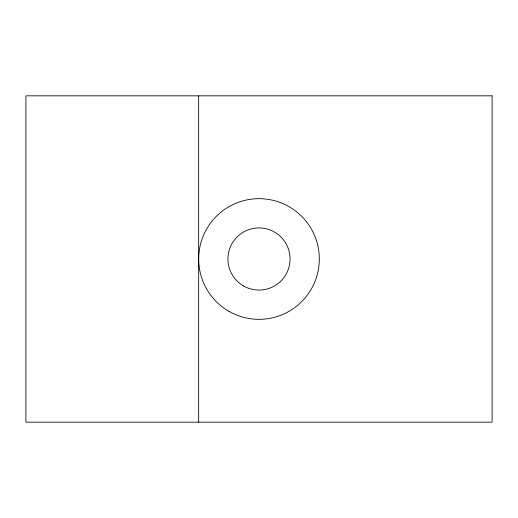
<?xml version="1.0" encoding="UTF-8"?>
<svg xmlns="http://www.w3.org/2000/svg" width="518" height="518" viewBox="0 0 518 518"><rect width="100%" height="100%" fill="white"/><g stroke="black" fill="none" stroke-linecap="round" stroke-linejoin="round"><path stroke-width="0.78" d="M198.672 95.83L198.672 422.17M492.1 95.83L25.9 95.83L25.9 422.17L492.1 422.17L492.1 95.83M228.833 311.247A60.328 60.328 0 0 0 319.328 259A60.328 60.328 0 0 0 228.833 206.753A60.328 60.328 0 0 0 228.833 311.247M243.46 285.917A31.08 31.08 0 0 0 290.08 259A31.08 31.08 0 0 0 243.46 232.083A31.08 31.08 0 0 0 243.46 285.917"/></g></svg>
